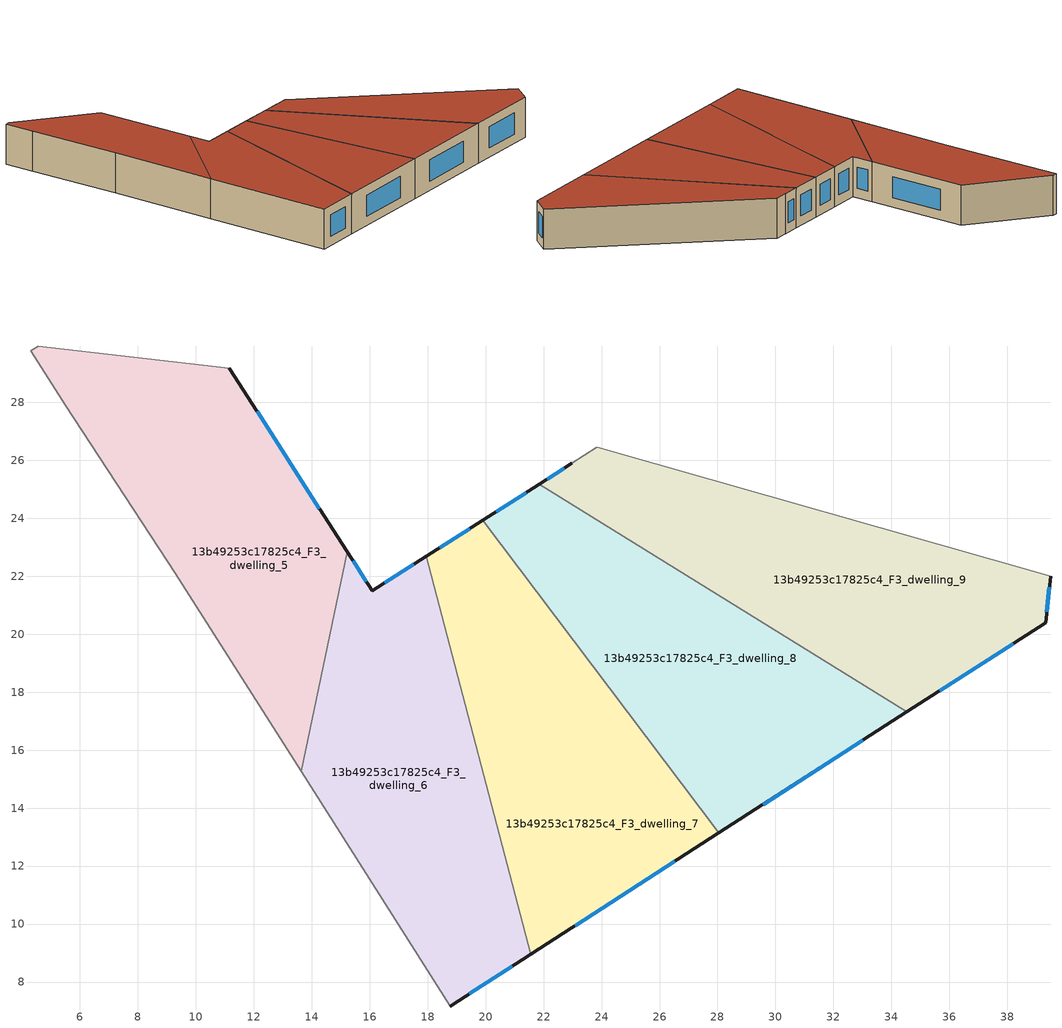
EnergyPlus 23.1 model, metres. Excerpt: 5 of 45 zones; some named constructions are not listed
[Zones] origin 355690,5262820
13b49253c17825c4_F3_dwelling_5
 floor to 13b49253c17825c4_F2_dwelling_5 (EU_floor_Construction): 11.16,29.17 15.22,22.85 13.64,15.27 9.3,22.11 5.52,27.88 4.31,29.78 4.57,29.94 z9
 wall outside (EU_wall_Construction): 15.22,22.85 11.16,29.17 z9:12
 wall to 13b49253c17825c4_F3_dwelling_4 (EU_wall_Construction): 11.16,29.17 4.57,29.94 z9:12
 wall to 13b49253c17825c4_F3_dwelling_6 (EU_wall_Construction): 13.64,15.27 15.22,22.85 z9:12
 wall adiabatic (EU_wall_Construction): 4.57,29.94 4.31,29.78 5.52,27.88 9.3,22.11 13.64,15.27 z9:12
 window (EU_Window_Construction): 14.27,24.33 12.12,27.69 z9.7:11.3
 roof outside (EU_roof_Construction): 13.64,15.27 15.22,22.85 11.16,29.17 4.57,29.94 4.31,29.78 5.52,27.88 9.3,22.11 z12
13b49253c17825c4_F3_dwelling_6
 floor to 13b49253c17825c4_F2_dwelling_6 (EU_floor_Construction): 17.96,22.69 21.57,8.97 18.78,7.17 13.64,15.27 15.22,22.85 16.09,21.49 z9
 wall outside (EU_wall_Construction): 17.96,22.69 16.09,21.49 15.22,22.85 / 18.78,7.17 21.57,8.97 z9:12
 wall to 13b49253c17825c4_F3_dwelling_7 (EU_wall_Construction): 21.57,8.97 17.96,22.69 z9:12
 wall adiabatic (EU_wall_Construction): 13.64,15.27 18.78,7.17 z9:12
 window (EU_Window_Construction): 15.88,21.81 15.42,22.53 / 17.52,22.41 16.53,21.77 / 19.43,7.59 20.91,8.54 z9.7:11.3
 roof outside (EU_roof_Construction): 21.57,8.97 17.96,22.69 16.09,21.49 15.22,22.85 13.64,15.27 18.78,7.17 z12
13b49253c17825c4_F3_dwelling_7
 floor to 13b49253c17825c4_F2_dwelling_7 (EU_floor_Construction): 19.9,23.93 28.05,13.14 21.57,8.97 17.96,22.69 z9
 wall outside (EU_wall_Construction): 19.9,23.93 17.96,22.69 / 21.57,8.97 28.05,13.14 z9:12
 wall to 13b49253c17825c4_F3_dwelling_8 (EU_wall_Construction): 28.05,13.14 19.9,23.93 z9:12
 window (EU_Window_Construction): 19.45,23.64 18.41,22.98 / 23.09,9.95 26.53,12.16 z9.7:11.3
 roof outside (EU_roof_Construction): 28.05,13.14 19.9,23.93 17.96,22.69 21.57,8.97 z12
13b49253c17825c4_F3_dwelling_8
 floor to 13b49253c17825c4_F2_dwelling_8 (EU_floor_Construction): 34.54,17.32 28.05,13.14 19.9,23.93 21.86,25.18 z9
 wall outside (EU_wall_Construction): 21.86,25.18 19.9,23.93 / 28.05,13.14 34.54,17.32 z9:12
 wall to 13b49253c17825c4_F3_dwelling_9 (EU_wall_Construction): 34.54,17.32 21.86,25.18 z9:12
 window (EU_Window_Construction): 21.4,24.89 20.36,24.22 / 29.57,14.12 33.02,16.34 z9.7:11.3
 roof outside (EU_roof_Construction): 34.54,17.32 21.86,25.18 19.9,23.93 28.05,13.14 z12
13b49253c17825c4_F3_dwelling_9
 floor to 13b49253c17825c4_F2_dwelling_9 (EU_floor_Construction): 39.49,22 39.32,20.4 34.54,17.32 21.86,25.18 22.98,25.89 23.84,26.44 z9
 wall outside (EU_wall_Construction): 34.54,17.32 39.32,20.4 39.49,22 / 22.97,25.89 21.86,25.18 z9:12
 wall to 13b49253c17825c4_F3_dwelling_10 (EU_wall_Construction): 23.84,26.45 22.98,25.89 / 39.49,22 23.84,26.44 z9:12
 window (EU_Window_Construction): 39.36,20.77 39.45,21.62 / 35.66,18.04 38.2,19.67 / 22.71,25.72 22.12,25.35 z9.7:11.3
 roof outside (EU_roof_Construction): 39.32,20.4 39.49,22 23.84,26.44 22.98,25.89 21.86,25.18 34.54,17.32 z12
[SCHEDULE:FILE] Column Number=1; Rows to Skip at Top=0; Number of Hours of Data=8760; Column Separator=Comma; Interpolate to Timestep=No; Minutes per Item=60; Adjust Schedule for Daylight Savings=Yes
Name | File
EU_Step8_GainSchedule_13b49253c17825c4_F2_dwelling_3_f000 | ../../schedules/13b49253c17825c4/13b49253c17825c4_F2_dwelling_3_f000_gain.csv
EU_Step8_GainSchedule_13b49253c17825c4_F2_dwelling_4_f000 | ../../schedules/13b49253c17825c4/13b49253c17825c4_F2_dwelling_4_f000_gain.csv
EU_Step8_GainSchedule_13b49253c17825c4_F2_dwelling_5_f000 | ../../schedules/13b49253c17825c4/13b49253c17825c4_F2_dwelling_5_f000_gain.csv
EU_Step8_GainSchedule_13b49253c17825c4_F2_dwelling_6_f000 | ../../schedules/13b49253c17825c4/13b49253c17825c4_F2_dwelling_6_f000_gain.csv
EU_Step8_GainSchedule_13b49253c17825c4_F2_dwelling_7_f000 | ../../schedules/13b49253c17825c4/13b49253c17825c4_F2_dwelling_7_f000_gain.csv
EU_Step8_GainSchedule_13b49253c17825c4_F2_dwelling_8_f000 | ../../schedules/13b49253c17825c4/13b49253c17825c4_F2_dwelling_8_f000_gain.csv
EU_Step8_GainSchedule_13b49253c17825c4_F2_dwelling_9_f000 | ../../schedules/13b49253c17825c4/13b49253c17825c4_F2_dwelling_9_f000_gain.csv
EU_Step8_GainSchedule_13b49253c17825c4_F2_dwelling_10_f000 | ../../schedules/13b49253c17825c4/13b49253c17825c4_F2_dwelling_10_f000_gain.csv
